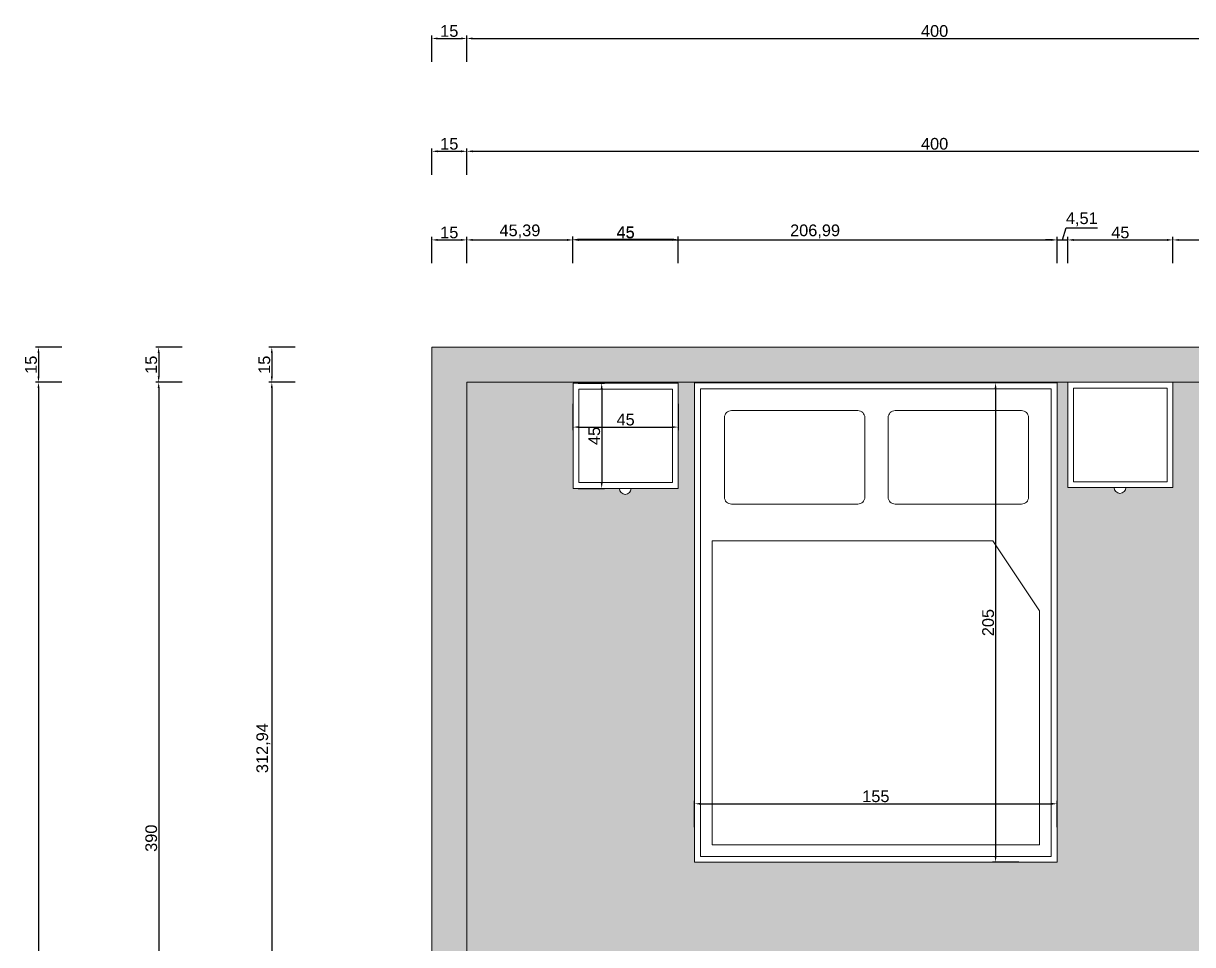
# Model space of a CAD drawing. Header units: centimetres. Extents: x -1214 to 5930, y 2765 to 5950.
# Drawn here: x 4401.6 to 4901.5, y 3469.6 to 3863.6 of the extents above; entities that cross this region are included whole.
import ezdxf

# ---------------------------------------------------------------- set-up
doc = ezdxf.new("R2010")
doc.units = ezdxf.units.CM
for name, color, linetype, lineweight in [('duvar', 251, 'Continuous', 20), ('tefriş', 4, 'Continuous', 9), ('ölçü', 64, 'Continuous', 20)]:
    doc.layers.add(name, color=color, linetype=linetype, lineweight=lineweight)
doc.layers.add('zemin', color=8, linetype='Continuous')
doc.styles.get("Standard").update_dxf_attribs({"font": 'arial.ttf'})
doc.dimstyles.new('yeni ölçü', dxfattribs={"dimtxt": 5, "dimasz": 2.5, "dimexe": 1.25, "dimexo": 0.625, "dimtad": 1, "dimtxsty": 'Standard', "dimcen": 2.45, "dimclrt": 256, "dimadec": 0, "dimazin": 0, "dimtfac": 1, "dimtmove": 0, "dimatfit": 3, "dimfxl": 10, "dimfxlon": 1, "dimarcsym": 0})

# ---------------------------------------------------------------- blocks, each defined once
blk = doc.blocks.new('YT_001_Y')
at = {"layer": 'tefriş'}
for points in [[(-2.5, 2.5), (152.5, 2.5), (152.5, -202.5), (-2.5, -202.5)], [(0, 0), (150, 0), (150, -200), (0, -200)], [(0, -200), (150, -200), (150, 0), (0, 0)], [(5, -65), (125, -65), (145, -95), (145, -195), (5, -195)]]:
    blk.add_lwpolyline(points, close=True, dxfattribs=at)
for points in [[(13.27, -9.34), (67.27, -9.34, -0.414214), (70.27, -12.34), (70.27, -46.34, -0.414214), (67.27, -49.34), (13.27, -49.34, -0.414214), (10.27, -46.34), (10.27, -12.34, -0.414214)], [(83.27, -9.34), (137.27, -9.34, -0.414214), (140.27, -12.34), (140.27, -46.34, -0.414214), (137.27, -49.34), (83.27, -49.34, -0.414214), (80.27, -46.34), (80.27, -12.34, -0.414214)]]:
    blk.add_lwpolyline(points, format="xyb", close=True, dxfattribs=at)
blk = doc.blocks.new('KOM_001_Y')
at = {"layer": 'tefriş'}
for points in [[(0, 0), (45, 0), (45, -45), (0, -45)], [(2.5, -2.5), (42.5, -2.5), (42.5, -42.5), (2.5, -42.5)]]:
    blk.add_lwpolyline(points, close=True, dxfattribs=at)
blk.add_arc((22.35, -45), 2.5, 180, 0, dxfattribs=at)
blk = doc.blocks.new('*D136')
at = {"layer": 'Defpoints', "color": 0, "transparency": 16777216}
for p in [(4591.21, 3857.17), (4576.21, 3725.13), (4591.21, 3710.13)]:
    blk.add_point(p, dxfattribs=at)
at = {"layer": 'ölçü', "color": 0, "lineweight": -2, "transparency": 16777216}
for p, q in [((4576.21, 3847.17), (4576.21, 3858.42)), ((4578.71, 3857.17), (4588.71, 3857.17)), ((4591.21, 3847.17), (4591.21, 3858.42))]:
    blk.add_line(p, q, dxfattribs=at)
at = {"layer": 'ölçü', "color": 0, "transparency": 16777216}
for points in [[(4578.71, 3857.59), (4578.71, 3856.76), (4576.21, 3857.17)], [(4588.71, 3857.59), (4588.71, 3856.76), (4591.21, 3857.17)]]:
    blk.add_solid(points, dxfattribs=at)
at = {"layer": 'ölçü', "transparency": 16777216, "insert": (4583.71, 3860.35), "char_height": 5, "attachment_point": 5}
blk.add_mtext('15', dxfattribs=at)
blk = doc.blocks.new('*D137')
at = {"layer": 'Defpoints', "color": 0, "transparency": 16777216}
for p in [(4991.21, 3857.17), (4591.21, 3710.13), (4991.21, 3710.13)]:
    blk.add_point(p, dxfattribs=at)
at = {"layer": 'ölçü', "color": 0, "lineweight": -2, "transparency": 16777216}
for p, q in [((4591.21, 3847.17), (4591.21, 3858.42)), ((4593.71, 3857.17), (4988.71, 3857.17)), ((4991.21, 3847.17), (4991.21, 3858.42))]:
    blk.add_line(p, q, dxfattribs=at)
at = {"layer": 'ölçü', "color": 0, "transparency": 16777216}
for points in [[(4593.71, 3857.59), (4593.71, 3856.76), (4591.21, 3857.17)], [(4988.71, 3857.59), (4988.71, 3856.76), (4991.21, 3857.17)]]:
    blk.add_solid(points, dxfattribs=at)
at = {"layer": 'ölçü', "transparency": 16777216, "insert": (4791.21, 3860.35), "char_height": 5, "attachment_point": 5}
blk.add_mtext('400', dxfattribs=at)
blk = doc.blocks.new('*D160')
at = {"layer": 'Defpoints', "color": 0, "transparency": 16777216}
for p in [(4576.21, 3725.13), (4408.07, 3710.13), (4591.21, 3710.13)]:
    blk.add_point(p, dxfattribs=at)
at = {"layer": 'ölçü', "color": 0, "lineweight": -2, "transparency": 16777216}
for p, q in [((4418.07, 3725.13), (4406.82, 3725.13)), ((4408.07, 3722.63), (4408.07, 3712.63)), ((4418.07, 3710.13), (4406.82, 3710.13))]:
    blk.add_line(p, q, dxfattribs=at)
at = {"layer": 'ölçü', "color": 0, "transparency": 16777216}
for points in [[(4407.65, 3722.63), (4408.49, 3722.63), (4408.07, 3725.13)], [(4407.65, 3712.63), (4408.49, 3712.63), (4408.07, 3710.13)]]:
    blk.add_solid(points, dxfattribs=at)
at = {"layer": 'ölçü', "transparency": 16777216, "insert": (4404.89, 3717.63), "char_height": 5, "attachment_point": 5, "rotation": 90}
blk.add_mtext('15', dxfattribs=at)
blk = doc.blocks.new('*D161')
at = {"layer": 'Defpoints', "color": 0, "transparency": 16777216}
for p in [(4591.21, 3710.13), (4408.07, 3210.13), (4591.21, 3210.13)]:
    blk.add_point(p, dxfattribs=at)
at = {"layer": 'ölçü', "color": 0, "lineweight": -2, "transparency": 16777216}
for p, q in [((4418.07, 3710.13), (4406.82, 3710.13)), ((4408.07, 3707.63), (4408.07, 3212.63)), ((4418.07, 3210.13), (4406.82, 3210.13))]:
    blk.add_line(p, q, dxfattribs=at)
at = {"layer": 'ölçü', "color": 0, "transparency": 16777216}
for points in [[(4407.65, 3707.63), (4408.49, 3707.63), (4408.07, 3710.13)], [(4407.65, 3212.63), (4408.49, 3212.63), (4408.07, 3210.13)]]:
    blk.add_solid(points, dxfattribs=at)
at = {"layer": 'ölçü', "transparency": 16777216, "insert": (4404.89, 3460.13), "char_height": 5, "attachment_point": 5, "rotation": 90}
blk.add_mtext('500', dxfattribs=at)
blk = doc.blocks.new('*D163')
at = {"layer": 'Defpoints', "color": 0, "transparency": 16777216}
for p in [(4576.21, 3725.13), (4459.46, 3710.13), (4591.21, 3710.13)]:
    blk.add_point(p, dxfattribs=at)
at = {"layer": 'ölçü', "color": 0, "lineweight": -2, "transparency": 16777216}
for p, q in [((4469.46, 3725.13), (4458.21, 3725.13)), ((4459.46, 3722.63), (4459.46, 3712.63)), ((4469.46, 3710.13), (4458.21, 3710.13))]:
    blk.add_line(p, q, dxfattribs=at)
at = {"layer": 'ölçü', "color": 0, "transparency": 16777216}
for points in [[(4459.05, 3722.63), (4459.88, 3722.63), (4459.46, 3725.13)], [(4459.05, 3712.63), (4459.88, 3712.63), (4459.46, 3710.13)]]:
    blk.add_solid(points, dxfattribs=at)
at = {"layer": 'ölçü', "transparency": 16777216, "insert": (4456.29, 3717.63), "char_height": 5, "attachment_point": 5, "rotation": 90}
blk.add_mtext('15', dxfattribs=at)
blk = doc.blocks.new('*D164')
at = {"layer": 'Defpoints', "color": 0, "transparency": 16777216}
for p in [(4591.21, 3710.13), (4459.46, 3320.13), (4576.21, 3320.13)]:
    blk.add_point(p, dxfattribs=at)
at = {"layer": 'ölçü', "color": 0, "lineweight": -2, "transparency": 16777216}
for p, q in [((4469.46, 3710.13), (4458.21, 3710.13)), ((4459.46, 3707.63), (4459.46, 3322.63)), ((4469.46, 3320.13), (4458.21, 3320.13))]:
    blk.add_line(p, q, dxfattribs=at)
at = {"layer": 'ölçü', "color": 0, "transparency": 16777216}
for points in [[(4459.05, 3707.63), (4459.88, 3707.63), (4459.46, 3710.13)], [(4459.05, 3322.63), (4459.88, 3322.63), (4459.46, 3320.13)]]:
    blk.add_solid(points, dxfattribs=at)
at = {"layer": 'ölçü', "transparency": 16777216, "insert": (4456.29, 3515.13), "char_height": 5, "attachment_point": 5, "rotation": 90}
blk.add_mtext('390', dxfattribs=at)
blk = doc.blocks.new('*D150')
at = {"layer": 'Defpoints', "color": 0, "transparency": 16777216}
for p in [(4591.21, 3808.92), (4576.21, 3725.13), (4591.21, 3710.13)]:
    blk.add_point(p, dxfattribs=at)
at = {"layer": 'ölçü', "color": 0, "lineweight": -2, "transparency": 16777216}
for p, q in [((4576.21, 3798.92), (4576.21, 3810.17)), ((4591.21, 3798.92), (4591.21, 3810.17)), ((4578.71, 3808.92), (4588.71, 3808.92))]:
    blk.add_line(p, q, dxfattribs=at)
at = {"layer": 'ölçü', "color": 0, "transparency": 16777216}
for points in [[(4578.71, 3809.34), (4578.71, 3808.51), (4576.21, 3808.92)], [(4588.71, 3809.34), (4588.71, 3808.51), (4591.21, 3808.92)]]:
    blk.add_solid(points, dxfattribs=at)
at = {"layer": 'ölçü', "transparency": 16777216, "insert": (4583.71, 3812.1), "char_height": 5, "attachment_point": 5}
blk.add_mtext('15', dxfattribs=at)
blk = doc.blocks.new('*D151')
at = {"layer": 'Defpoints', "color": 0, "transparency": 16777216}
for p in [(4991.21, 3808.92), (4591.21, 3710.13), (4991.21, 3710.13)]:
    blk.add_point(p, dxfattribs=at)
at = {"layer": 'ölçü', "color": 0, "lineweight": -2, "transparency": 16777216}
for p, q in [((4591.21, 3798.92), (4591.21, 3810.17)), ((4991.21, 3798.92), (4991.21, 3810.17)), ((4593.71, 3808.92), (4988.71, 3808.92))]:
    blk.add_line(p, q, dxfattribs=at)
at = {"layer": 'ölçü', "color": 0, "transparency": 16777216}
for points in [[(4593.71, 3809.34), (4593.71, 3808.51), (4591.21, 3808.92)], [(4988.71, 3809.34), (4988.71, 3808.51), (4991.21, 3808.92)]]:
    blk.add_solid(points, dxfattribs=at)
at = {"layer": 'ölçü', "transparency": 16777216, "insert": (4791.21, 3812.1), "char_height": 5, "attachment_point": 5}
blk.add_mtext('400', dxfattribs=at)
blk = doc.blocks.new('*D203')
at = {"layer": 'Defpoints', "color": 0, "transparency": 16777216}
for p in [(4576.21, 3725.13), (4507.83, 3710.13), (4591.21, 3710.13)]:
    blk.add_point(p, dxfattribs=at)
at = {"layer": 'ölçü', "color": 0, "lineweight": -2, "transparency": 16777216}
for p, q in [((4517.83, 3725.13), (4506.58, 3725.13)), ((4507.83, 3722.63), (4507.83, 3712.63)), ((4517.83, 3710.13), (4506.58, 3710.13))]:
    blk.add_line(p, q, dxfattribs=at)
at = {"layer": 'ölçü', "color": 0, "transparency": 16777216}
for points in [[(4507.41, 3722.63), (4508.25, 3722.63), (4507.83, 3725.13)], [(4507.41, 3712.63), (4508.25, 3712.63), (4507.83, 3710.13)]]:
    blk.add_solid(points, dxfattribs=at)
at = {"layer": 'ölçü', "transparency": 16777216, "insert": (4504.65, 3717.63), "char_height": 5, "attachment_point": 5, "rotation": 90}
blk.add_mtext('15', dxfattribs=at)
blk = doc.blocks.new('*D182')
at = {"layer": 'Defpoints', "color": 0, "transparency": 16777216}
for p in [(4591.21, 3710.13), (4507.83, 3397.19), (4626.91, 3397.19)]:
    blk.add_point(p, dxfattribs=at)
at = {"layer": 'ölçü', "color": 0, "lineweight": -2, "transparency": 16777216}
for p, q in [((4517.83, 3710.13), (4506.58, 3710.13)), ((4507.83, 3707.63), (4507.83, 3399.69)), ((4517.83, 3397.19), (4506.58, 3397.19))]:
    blk.add_line(p, q, dxfattribs=at)
at = {"layer": 'ölçü', "color": 0, "transparency": 16777216}
for points in [[(4507.41, 3707.63), (4508.25, 3707.63), (4507.83, 3710.13)], [(4507.41, 3399.69), (4508.25, 3399.69), (4507.83, 3397.19)]]:
    blk.add_solid(points, dxfattribs=at)
at = {"layer": 'ölçü', "transparency": 16777216, "insert": (4504.2, 3553.66), "char_height": 5, "attachment_point": 5, "rotation": 90}
blk.add_mtext('312,94', dxfattribs=at)
blk = doc.blocks.new('*D210')
at = {"layer": 'Defpoints', "color": 0, "transparency": 16777216}
for p in [(4591.21, 3771.02), (4576.21, 3725.13), (4591.21, 3710.13)]:
    blk.add_point(p, dxfattribs=at)
at = {"layer": 'ölçü', "color": 0, "lineweight": -2, "transparency": 16777216}
for p, q in [((4576.21, 3761.02), (4576.21, 3772.27)), ((4578.71, 3771.02), (4588.71, 3771.02)), ((4591.21, 3761.02), (4591.21, 3772.27))]:
    blk.add_line(p, q, dxfattribs=at)
at = {"layer": 'ölçü', "color": 0, "transparency": 16777216}
for points in [[(4578.71, 3771.43), (4578.71, 3770.6), (4576.21, 3771.02)], [(4588.71, 3771.43), (4588.71, 3770.6), (4591.21, 3771.02)]]:
    blk.add_solid(points, dxfattribs=at)
at = {"layer": 'ölçü', "transparency": 16777216, "insert": (4583.71, 3774.19), "char_height": 5, "attachment_point": 5}
blk.add_mtext('15', dxfattribs=at)
blk = doc.blocks.new('*D211')
at = {"layer": 'Defpoints', "color": 0, "transparency": 16777216}
for p in [(4636.6, 3771.02), (4591.21, 3710.13), (4636.6, 3709.7)]:
    blk.add_point(p, dxfattribs=at)
at = {"layer": 'ölçü', "color": 0, "lineweight": -2, "transparency": 16777216}
for p, q in [((4591.21, 3761.02), (4591.21, 3772.27)), ((4593.71, 3771.02), (4634.1, 3771.02)), ((4636.6, 3761.02), (4636.6, 3772.27))]:
    blk.add_line(p, q, dxfattribs=at)
at = {"layer": 'ölçü', "color": 0, "transparency": 16777216}
for points in [[(4593.71, 3771.43), (4593.71, 3770.6), (4591.21, 3771.02)], [(4634.1, 3771.43), (4634.1, 3770.6), (4636.6, 3771.02)]]:
    blk.add_solid(points, dxfattribs=at)
at = {"layer": 'ölçü', "transparency": 16777216, "insert": (4613.91, 3774.65), "char_height": 5, "attachment_point": 5}
blk.add_mtext('45,39', dxfattribs=at)
blk = doc.blocks.new('*D234')
at = {"layer": 'Defpoints', "color": 0, "transparency": 16777216}
for p in [(4681.6, 3771.02), (4636.6, 3709.7), (4681.6, 3709.7)]:
    blk.add_point(p, dxfattribs=at)
at = {"layer": 'ölçü', "color": 0, "lineweight": -2, "transparency": 16777216}
for p, q in [((4636.6, 3761.02), (4636.6, 3772.27)), ((4639.1, 3771.02), (4679.1, 3771.02)), ((4681.6, 3761.02), (4681.6, 3772.27))]:
    blk.add_line(p, q, dxfattribs=at)
at = {"layer": 'ölçü', "color": 0, "transparency": 16777216}
for points in [[(4639.1, 3771.43), (4639.1, 3770.6), (4636.6, 3771.02)], [(4679.1, 3771.43), (4679.1, 3770.6), (4681.6, 3771.02)]]:
    blk.add_solid(points, dxfattribs=at)
at = {"layer": 'ölçü', "transparency": 16777216, "insert": (4659.1, 3774.18), "char_height": 5, "attachment_point": 5}
blk.add_mtext('45', dxfattribs=at)
blk = doc.blocks.new('*D235')
at = {"layer": 'Defpoints', "color": 0, "transparency": 16777216}
for p in [(4636.6, 3771.17), (4636.6, 3709.86), (4681.6, 3709.7)]:
    blk.add_point(p, dxfattribs=at)
at = {"layer": 'ölçü', "color": 0, "lineweight": -2, "transparency": 16777216}
for p, q in [((4636.6, 3761.17), (4636.6, 3772.42)), ((4679.1, 3771.17), (4639.1, 3771.17)), ((4681.6, 3761.17), (4681.6, 3772.42))]:
    blk.add_line(p, q, dxfattribs=at)
at = {"layer": 'ölçü', "color": 0, "transparency": 16777216}
for points in [[(4639.1, 3771.59), (4639.1, 3770.76), (4636.6, 3771.17)], [(4679.1, 3771.59), (4679.1, 3770.76), (4681.6, 3771.17)]]:
    blk.add_solid(points, dxfattribs=at)
at = {"layer": 'ölçü', "transparency": 16777216, "insert": (4659.1, 3774.34), "char_height": 5, "attachment_point": 5}
blk.add_mtext('45', dxfattribs=at)
blk = doc.blocks.new('*D236')
at = {"layer": 'Defpoints', "color": 0, "transparency": 16777216}
for p in [(4843.59, 3771.02), (4636.6, 3709.86), (4843.59, 3709.86)]:
    blk.add_point(p, dxfattribs=at)
at = {"layer": 'ölçü', "color": 0, "lineweight": -2, "transparency": 16777216}
for p, q in [((4636.6, 3761.02), (4636.6, 3772.27)), ((4639.1, 3771.02), (4841.09, 3771.02)), ((4843.59, 3761.02), (4843.59, 3772.27))]:
    blk.add_line(p, q, dxfattribs=at)
at = {"layer": 'ölçü', "color": 0, "transparency": 16777216}
for points in [[(4639.1, 3771.43), (4639.1, 3770.6), (4636.6, 3771.02)], [(4841.09, 3771.43), (4841.09, 3770.6), (4843.59, 3771.02)]]:
    blk.add_solid(points, dxfattribs=at)
at = {"layer": 'ölçü', "transparency": 16777216, "insert": (4740.1, 3774.65), "char_height": 5, "attachment_point": 5}
blk.add_mtext('206,99', dxfattribs=at)
blk = doc.blocks.new('*D237')
at = {"layer": 'Defpoints', "color": 0, "transparency": 16777216}
for p in [(4848.11, 3771.02), (4843.59, 3709.86), (4848.11, 3710.13)]:
    blk.add_point(p, dxfattribs=at)
at = {"layer": 'ölçü', "color": 0, "lineweight": -2, "transparency": 16777216}
for p, q in [((4845.85, 3771.02), (4847.41, 3776.21)), ((4847.41, 3776.21), (4860.88, 3776.21)), ((4841.09, 3771.02), (4838.59, 3771.02)), ((4843.59, 3761.02), (4843.59, 3772.27)), ((4843.59, 3771.02), (4848.11, 3771.02)), ((4843.59, 3771.02), (4848.11, 3771.02)), ((4848.11, 3761.02), (4848.11, 3772.27)), ((4850.61, 3771.02), (4853.11, 3771.02))]:
    blk.add_line(p, q, dxfattribs=at)
at = {"layer": 'ölçü', "color": 0, "transparency": 16777216}
for points in [[(4841.09, 3771.43), (4841.09, 3770.6), (4843.59, 3771.02)], [(4850.61, 3771.43), (4850.61, 3770.6), (4848.11, 3771.02)]]:
    blk.add_solid(points, dxfattribs=at)
at = {"layer": 'ölçü', "transparency": 16777216, "insert": (4854.14, 3779.84), "char_height": 5, "attachment_point": 5}
blk.add_mtext('4,51', dxfattribs=at)
blk = doc.blocks.new('*D238')
at = {"layer": 'Defpoints', "color": 0, "transparency": 16777216}
for p in [(4893.11, 3771.02), (4848.11, 3710.13), (4893.11, 3710.13)]:
    blk.add_point(p, dxfattribs=at)
at = {"layer": 'ölçü', "color": 0, "lineweight": -2, "transparency": 16777216}
for p, q in [((4848.11, 3761.02), (4848.11, 3772.27)), ((4850.61, 3771.02), (4890.61, 3771.02)), ((4893.11, 3761.02), (4893.11, 3772.27))]:
    blk.add_line(p, q, dxfattribs=at)
at = {"layer": 'ölçü', "color": 0, "transparency": 16777216}
for points in [[(4850.61, 3771.43), (4850.61, 3770.6), (4848.11, 3771.02)], [(4890.61, 3771.43), (4890.61, 3770.6), (4893.11, 3771.02)]]:
    blk.add_solid(points, dxfattribs=at)
at = {"layer": 'ölçü', "transparency": 16777216, "insert": (4870.61, 3774.18), "char_height": 5, "attachment_point": 5}
blk.add_mtext('45', dxfattribs=at)
blk = doc.blocks.new('*D239')
at = {"layer": 'Defpoints', "color": 0, "transparency": 16777216}
for p in [(4991.21, 3771.02), (4893.11, 3710.13), (4991.21, 3710.13)]:
    blk.add_point(p, dxfattribs=at)
at = {"layer": 'ölçü', "color": 0, "lineweight": -2, "transparency": 16777216}
for p, q in [((4893.11, 3761.02), (4893.11, 3772.27)), ((4895.61, 3771.02), (4988.71, 3771.02)), ((4991.21, 3761.02), (4991.21, 3772.27))]:
    blk.add_line(p, q, dxfattribs=at)
at = {"layer": 'ölçü', "color": 0, "transparency": 16777216}
for points in [[(4895.61, 3771.43), (4895.61, 3770.6), (4893.11, 3771.02)], [(4988.71, 3771.43), (4988.71, 3770.6), (4991.21, 3771.02)]]:
    blk.add_solid(points, dxfattribs=at)
at = {"layer": 'ölçü', "transparency": 16777216, "insert": (4942.16, 3774.65), "char_height": 5, "attachment_point": 5}
blk.add_mtext('98,11', dxfattribs=at)
blk = doc.blocks.new('*D242')
at = {"layer": 'Defpoints', "color": 0, "transparency": 16777216}
for p in [(4636.6, 3709.7), (4681.6, 3709.7), (4681.6, 3690.97)]:
    blk.add_point(p, dxfattribs=at)
at = {"layer": 'ölçü', "color": 0, "lineweight": -2, "transparency": 16777216}
for p, q in [((4636.6, 3700.97), (4636.6, 3689.72)), ((4681.6, 3700.97), (4681.6, 3689.72)), ((4639.1, 3690.97), (4679.1, 3690.97))]:
    blk.add_line(p, q, dxfattribs=at)
at = {"layer": 'ölçü', "color": 0, "transparency": 16777216}
for points in [[(4639.1, 3691.39), (4639.1, 3690.56), (4636.6, 3690.97)], [(4679.1, 3691.39), (4679.1, 3690.56), (4681.6, 3690.97)]]:
    blk.add_solid(points, dxfattribs=at)
at = {"layer": 'ölçü', "transparency": 16777216, "insert": (4659.1, 3694.14), "char_height": 5, "attachment_point": 5}
blk.add_mtext('45', dxfattribs=at)
blk = doc.blocks.new('*D243')
at = {"layer": 'Defpoints', "color": 0, "transparency": 16777216}
for p in [(4636.6, 3709.7), (4636.6, 3664.7), (4648.87, 3664.7)]:
    blk.add_point(p, dxfattribs=at)
at = {"layer": 'ölçü', "color": 0, "lineweight": -2, "transparency": 16777216}
for p, q in [((4638.87, 3709.7), (4650.12, 3709.7)), ((4648.87, 3707.2), (4648.87, 3667.2)), ((4638.87, 3664.7), (4650.12, 3664.7))]:
    blk.add_line(p, q, dxfattribs=at)
at = {"layer": 'ölçü', "color": 0, "transparency": 16777216}
for points in [[(4648.45, 3707.2), (4649.29, 3707.2), (4648.87, 3709.7)], [(4648.45, 3667.2), (4649.29, 3667.2), (4648.87, 3664.7)]]:
    blk.add_solid(points, dxfattribs=at)
at = {"layer": 'ölçü', "transparency": 16777216, "insert": (4645.7, 3687.2), "char_height": 5, "attachment_point": 5, "rotation": 90}
blk.add_mtext('45', dxfattribs=at)
blk = doc.blocks.new('*D244')
at = {"layer": 'Defpoints', "color": 0, "transparency": 16777216}
for p in [(4843.59, 3709.86), (4817.28, 3504.86), (4843.59, 3504.86)]:
    blk.add_point(p, dxfattribs=at)
at = {"layer": 'ölçü', "color": 0, "lineweight": -2, "transparency": 16777216}
for p, q in [((4827.28, 3709.86), (4816.03, 3709.86)), ((4817.28, 3707.36), (4817.28, 3507.36)), ((4827.28, 3504.86), (4816.03, 3504.86))]:
    blk.add_line(p, q, dxfattribs=at)
at = {"layer": 'ölçü', "color": 0, "transparency": 16777216}
for points in [[(4816.87, 3707.36), (4817.7, 3707.36), (4817.28, 3709.86)], [(4816.87, 3507.36), (4817.7, 3507.36), (4817.28, 3504.86)]]:
    blk.add_solid(points, dxfattribs=at)
at = {"layer": 'ölçü', "transparency": 16777216, "insert": (4814.1, 3607.36), "char_height": 5, "attachment_point": 5, "rotation": 90}
blk.add_mtext('205', dxfattribs=at)
blk = doc.blocks.new('*D245')
at = {"layer": 'Defpoints', "color": 0, "transparency": 16777216}
for p in [(4843.59, 3529.86), (4688.59, 3504.86), (4843.59, 3504.86)]:
    blk.add_point(p, dxfattribs=at)
at = {"layer": 'ölçü', "color": 0, "lineweight": -2, "transparency": 16777216}
for p, q in [((4688.59, 3519.86), (4688.59, 3531.11)), ((4691.09, 3529.86), (4841.09, 3529.86)), ((4843.59, 3519.86), (4843.59, 3531.11))]:
    blk.add_line(p, q, dxfattribs=at)
at = {"layer": 'ölçü', "color": 0, "transparency": 16777216}
for points in [[(4691.09, 3530.28), (4691.09, 3529.44), (4688.59, 3529.86)], [(4841.09, 3530.28), (4841.09, 3529.44), (4843.59, 3529.86)]]:
    blk.add_solid(points, dxfattribs=at)
at = {"layer": 'ölçü', "transparency": 16777216, "insert": (4766.09, 3533.04), "char_height": 5, "attachment_point": 5}
blk.add_mtext('155', dxfattribs=at)

msp = doc.modelspace()

# ---------------------------------------------------------------- hatches: boundary and pattern name
at = {"layer": 'duvar', "transparency": 33554636}
h = msp.add_hatch(color=256, dxfattribs=at)
h.dxf.hatch_style = 1
h.paths.add_polyline_path([(4591.213, 3710.127), (4641.213, 3710.127), (4741.213, 3710.127), (4848.106, 3710.127), (4848.106, 3710.338), (4893.106, 3710.338), (5241.213, 3710.127), (5241.213, 3510.127), (4991.213, 3510.127), (4991.213, 3485.127), (5006.213, 3485.127), (5006.213, 3495.127), (5256.213, 3495.127), (5256.213, 3725.127), (4741.213, 3725.127), (4641.213, 3725.127), (4576.213, 3725.127), (4576.213, 3320.127), (4591.213, 3320.127)])
h.paths.add_polyline_path([(5256.213, 3425.127), (5006.213, 3425.127), (4991.213, 3425.127), (4991.213, 3410.127), (5241.213, 3410.127), (5241.213, 3350.127), (5241.213, 3340.127), (5241.213, 3210.127), (4991.213, 3210.127), (4591.213, 3210.127), (4591.213, 3220.127), (4576.213, 3220.127), (4576.213, 3195.127), (4991.213, 3195.127), (5256.213, 3195.127)])
h.paths.add_polyline_path([(5006.213, 3280.127), (4991.213, 3280.127), (4991.213, 3210.127), (5006.213, 3210.127)], flags=17)
h.paths.add_polyline_path([(5006.213, 3410.127), (4991.213, 3410.127), (4991.213, 3340.127), (5006.213, 3340.127)], flags=17)
h.paths.add_polyline_path([(5006.213, 3710.127), (5000.111, 3710.127), (4991.213, 3710.127), (4991.213, 3691.021), (4991.213, 3635.127), (5006.213, 3635.127), (5006.213, 3691.021)], flags=17)
h.paths.add_polyline_path([(5006.213, 3565.127), (5006.213, 3575.127), (4991.213, 3575.127), (4991.213, 3510.127), (5006.213, 3510.127)], flags=17)
at = {"layer": 'zemin', "transparency": 33554636}
h = msp.add_hatch(dxfattribs=at)
h.set_pattern_fill('ANGLE', color=256)
h.set_pattern_definition([(0, (0, 0), (0, 6.985), [5.08, -1.905]), (90, (0, 0), (-6.985, 4e-16), [5.08, -1.905])])
h.paths.add_polyline_path([(5186.213, 3655.127), (5006.213, 3655.127), (5006.213, 3635.127), (5006.213, 3630.127), (5006.213, 3580.127), (5006.213, 3575.127), (5006.213, 3565.127), (5186.213, 3565.127)])
h.paths.add_polyline_path([(5143.768, 3600.141), (5143.768, 3626.141, -0.4142136), (5145.768, 3628.141), (5146.768, 3628.141), (5146.768, 3621.493), (5148.227, 3621.493), (5148.227, 3623.395, -0.4142136), (5153.227, 3628.395), (5173.227, 3628.395, -0.4142136), (5178.227, 3623.395), (5178.227, 3603.395, -0.4142136), (5173.227, 3598.395), (5153.227, 3598.395, -0.4142136), (5148.227, 3603.395), (5146.768, 3603.395), (5146.768, 3598.141), (5145.768, 3598.141, -0.4142136)], flags=16)
h.paths.add_polyline_path([(4911.213, 3626.725), (4911.213, 3629.725), (4991.213, 3629.725), (4991.213, 3635.127), (4991.213, 3691.021), (4991.213, 3710.127), (4893.106, 3710.127), (4893.106, 3665.127), (4872.956, 3665.127, -1), (4867.956, 3665.127), (4848.106, 3665.127), (4848.106, 3710.127), (4843.594, 3710.127), (4843.594, 3504.86), (4688.594, 3504.86), (4688.594, 3710.127), (4681.604, 3710.127), (4681.604, 3664.703), (4661.455, 3664.703, -1), (4656.455, 3664.703), (4636.604, 3664.703), (4636.604, 3710.127), (4591.213, 3710.127), (4591.213, 3320.127), (4591.213, 3315.127), (4586.708, 3315.127), (4586.713, 3225.127), (4591.213, 3225.127), (4591.213, 3220.127), (4591.213, 3210.127), (4991.213, 3210.127), (4991.213, 3280.127), (4991.213, 3285.127, -0.7394425), (4911.213, 3331.725), (4911.213, 3334.725), (4991.213, 3334.725), (4991.213, 3340.127), (4991.213, 3410.127), (4991.213, 3425.127), (4991.213, 3430.127, -0.7394425), (4911.213, 3476.725), (4911.213, 3479.725), (4991.213, 3479.725), (4991.213, 3485.127), (4991.213, 3510.127), (4991.213, 3580.127, -0.7394425)])
h.paths.add_polyline_path([(4671.855, 3377.109), (4671.855, 3342.109, -0.4142136), (4661.855, 3332.109, -0.2350418), (4641.914, 3322.187), (4626.914, 3322.187, -0.4142136), (4601.914, 3347.187), (4601.914, 3372.187, -0.4142136), (4626.914, 3397.187), (4641.914, 3397.187, -0.2371007), (4661.972, 3387.108, -0.4107905)], flags=16)
h.paths.add_polyline_path([(4750.879, 3276.036, -0.2350418), (4760.802, 3256.095), (4760.802, 3241.095, -0.4142136), (4735.802, 3216.095), (4710.802, 3216.095, -0.4142136), (4685.802, 3241.095), (4685.802, 3256.095, -0.2371007), (4695.88, 3276.153, -0.4107905), (4705.879, 3286.036), (4740.879, 3286.036, -0.4142136)], flags=16)
h.paths.add_polyline_path([(4991.213, 3476.725), (4911.213, 3476.725, 0.7394425), (4991.213, 3430.127)], flags=17)
h.paths.add_polyline_path([(4991.213, 3626.725), (4911.213, 3626.725, 0.7394425), (4991.213, 3580.127)], flags=17)
h.paths.add_polyline_path([(4991.213, 3331.725), (4911.213, 3331.725, 0.7394425), (4991.213, 3285.127)], flags=17)
h.paths.add_polyline_path([(5241.213, 3340.127), (5211.213, 3340.127), (5171.213, 3380.127), (5171.213, 3410.127), (5116.213, 3410.127), (5116.213, 3355.127), (5006.213, 3355.127), (5006.213, 3340.127), (5006.213, 3335.127), (5006.213, 3285.127), (5006.213, 3280.127), (5006.213, 3210.127), (5034.913, 3210.127), (5034.913, 3260.286), (5124.913, 3260.286), (5124.913, 3210.127), (5241.213, 3210.127)])
edge = h.paths.add_edge_path(flags=16)
edge.add_spline(control_points=[(5220.683, 3244.335), (5220.524, 3244.268), (5220.363, 3244.202), (5217.211, 3242.928), (5213.942, 3242.061), (5207.174, 3241.081), (5203.677, 3240.968), (5196.807, 3241.507), (5193.435, 3242.158), (5187.156, 3244.17), (5184.249, 3245.53), (5179.987, 3248.336), (5178.43, 3249.621), (5175.765, 3252.431), (5174.655, 3253.956), (5172.966, 3257.178), (5172.388, 3258.875), (5171.822, 3262.337), (5171.836, 3264.1), (5172.457, 3267.555), (5173.063, 3269.247), (5175.188, 3273.164), (5176.991, 3275.292), (5181.445, 3278.995), (5184.096, 3280.572), (5189.967, 3283.059), (5193.188, 3283.969), (5199.878, 3285.048), (5203.347, 3285.216), (5210.19, 3284.797), (5213.562, 3284.21), (5218.085, 3282.862), (5219.41, 3282.389), (5220.683, 3281.853)], knot_values=[4.1496238, 4.1496238, 4.1496238, 4.1496238, 4.1674668, 4.1674668, 4.4984618, 4.4984618, 4.8294569, 4.8294569, 5.160452, 5.160452, 5.4914471, 5.4914471, 5.7191962, 5.7191962, 5.9469453, 5.9469453, 6.1746943, 6.1746943, 6.4024434, 6.4024434, 6.6301925, 6.6301925, 6.9590386, 6.9590386, 7.2878848, 7.2878848, 7.6167309, 7.6167309, 7.9455771, 7.9455771, 8.2744232, 8.2744232, 8.4167465, 8.4167465, 8.4167465, 8.4167465], degree=3, periodic=0)
edge.add_line((5220.683, 3281.853), (5220.683, 3288.396))
edge.add_line((5220.683, 3288.396), (5240.683, 3288.396))
edge.add_line((5240.683, 3288.396), (5240.683, 3238.396))
edge.add_line((5240.683, 3238.396), (5220.683, 3238.396))
edge.add_line((5220.683, 3238.396), (5220.683, 3244.335))
edge = h.paths.add_edge_path(flags=0)
edge.add_ellipse((5203.374, 3263.11), major_axis=(-20, 0), ratio=0.5, start_angle=248.03465, end_angle=471.96535, ccw=False)
edge.add_line((5210.855, 3272.385), (5210.855, 3268.998))
edge.add_line((5210.855, 3268.998), (5213.58, 3268.998))
edge.add_line((5213.58, 3268.998), (5213.58, 3267.202))
edge.add_line((5213.58, 3267.202), (5210.855, 3267.202))
edge.add_line((5210.855, 3267.202), (5210.855, 3258.998))
edge.add_line((5210.855, 3258.998), (5213.58, 3258.998))
edge.add_line((5213.58, 3258.998), (5213.58, 3257.202))
edge.add_line((5213.58, 3257.202), (5210.855, 3257.202))
edge.add_line((5210.855, 3257.202), (5210.855, 3253.836))
h.paths.add_polyline_path([(5006.213, 3335.127), (4991.213, 3335.127), (4991.213, 3334.725), (4991.213, 3331.725), (4991.213, 3285.127), (5006.213, 3285.127)])
h.paths.add_polyline_path([(5006.213, 3480.127), (4991.213, 3480.127), (4991.213, 3479.725), (4991.213, 3476.725), (4991.213, 3430.127), (5006.213, 3430.127)])
h.paths.add_polyline_path([(5006.213, 3630.127), (4991.213, 3630.127), (4991.213, 3629.725), (4991.213, 3626.725), (4991.213, 3580.127), (5006.213, 3580.127)])
h.paths.add_polyline_path([(5006.213, 3635.127), (4991.213, 3635.127), (4991.213, 3630.127), (5006.213, 3630.127)])
h.paths.add_polyline_path([(5006.213, 3580.127), (4991.213, 3580.127), (4991.213, 3575.127), (5006.213, 3575.127)])
h.paths.add_polyline_path([(5006.213, 3485.127), (4991.213, 3485.127), (4991.213, 3480.127), (5006.213, 3480.127)])
h.paths.add_polyline_path([(5006.213, 3430.127), (4991.213, 3430.127), (4991.213, 3425.127), (5006.213, 3425.127)])
h.paths.add_polyline_path([(5006.213, 3285.127), (4991.213, 3285.127), (4991.213, 3280.127), (5006.213, 3280.127)])
h.paths.add_polyline_path([(5006.213, 3340.127), (4991.213, 3340.127), (4991.213, 3335.127), (5006.213, 3335.127)])

# ---------------------------------------------------------------- linework, layer by layer
at = {"layer": 'duvar'}
for points in [[(5006.213, 3485.127), (5006.213, 3495.127), (5256.213, 3495.127), (5256.213, 3725.127), (4741.213, 3725.127), (4641.213, 3725.127), (4576.213, 3725.127), (4576.213, 3320.127)], [(4991.213, 3482.127), (4991.213, 3510.127), (5241.213, 3510.127), (5241.213, 3710.127), (4741.213, 3710.127), (4641.213, 3710.127), (4591.213, 3710.127), (4591.213, 3320.127)]]:
    msp.add_lwpolyline(points, dxfattribs=at)

# ---------------------------------------------------------------- block references
at = {"layer": 'tefriş'}
for name, p in [('KOM_001_Y', (4636.604, 3709.703)), ('YT_001_Y', (4691.094, 3707.36)), ('KOM_001_Y', (4848.106, 3710.127))]:
    msp.add_blockref(name, p, dxfattribs=at)

# ---------------------------------------------------------------- dimensions: what is measured, and where the dimension line sits
at = {"layer": 'ölçü'}
for base, p1, p2, picture, middle in [((4591.213, 3857.175), (4576.213, 3725.127), (4591.213, 3710.127), '*D136', (4583.713, 3860.353)), ((4591.213, 3808.923), (4576.213, 3725.127), (4591.213, 3710.127), '*D150', (4583.713, 3812.101)), ((4591.213, 3771.016), (4576.213, 3725.127), (4591.213, 3710.127), '*D210', (4583.713, 3774.194)), ((4681.604, 3690.974), (4636.604, 3709.703), (4681.604, 3709.703), '*D242', (4659.104, 3694.142)), ((4843.594, 3529.86), (4688.594, 3504.86), (4843.594, 3504.86), '*D245', (4766.094, 3533.038))]:
    dim = msp.add_linear_dim(base=base, p1=p1, p2=p2, dimstyle='yeni ölçü', dxfattribs=at)
    dim.commit()
    dim.dimension.update_dxf_attribs({"geometry": picture, "text_midpoint": middle})
for base, p1, p2, picture, middle in [((4991.213, 3857.175), (4591.213, 3710.127), (4991.213, 3710.127), '*D137', (4791.213, 3860.353)), ((4991.213, 3808.923), (4591.213, 3710.127), (4991.213, 3710.127), '*D151', (4791.213, 3812.101)), ((4848.106, 3771.016), (4843.594, 3709.86), (4848.106, 3710.127), '*D237', (4848.033, 3779.838)), ((4636.604, 3771.016), (4591.213, 3710.127), (4636.604, 3709.703), '*D211', (4613.908, 3774.645)), ((4843.594, 3771.016), (4636.604, 3709.86), (4843.594, 3709.86), '*D236', (4740.099, 3774.645)), ((4636.604, 3771.173), (4681.604, 3709.703), (4636.604, 3709.86), '*D235', (4659.104, 3774.341)), ((4681.604, 3771.016), (4636.604, 3709.703), (4681.604, 3709.703), '*D234', (4659.104, 3774.183)), ((4893.106, 3771.016), (4848.106, 3710.127), (4893.106, 3710.127), '*D238', (4870.606, 3774.183)), ((4991.213, 3771.016), (4893.106, 3710.127), (4991.213, 3710.127), '*D239', (4942.159, 3774.645))]:
    dim = msp.add_linear_dim(base=base, p1=p1, p2=p2, dimstyle='yeni ölçü', override={"dimtmove": 1}, dxfattribs=at)
    dim.commit()
    dim.dimension.update_dxf_attribs({"geometry": picture, "text_midpoint": middle})
for base, p1, p2, picture, middle in [((4408.071, 3710.127), (4576.213, 3725.127), (4591.213, 3710.127), '*D160', (4404.893, 3717.627)), ((4459.465, 3710.127), (4576.213, 3725.127), (4591.213, 3710.127), '*D163', (4456.287, 3717.627)), ((4507.831, 3710.127), (4576.213, 3725.127), (4591.213, 3710.127), '*D203', (4504.653, 3717.627)), ((4648.872, 3664.703), (4636.604, 3709.703), (4636.604, 3664.703), '*D243', (4645.704, 3687.203)), ((4817.282, 3504.86), (4843.594, 3709.86), (4843.594, 3504.86), '*D244', (4814.104, 3607.36))]:
    dim = msp.add_linear_dim(base=base, p1=p1, p2=p2, angle=90, dimstyle='yeni ölçü', dxfattribs=at)
    dim.commit()
    dim.dimension.update_dxf_attribs({"geometry": picture, "text_midpoint": middle})
for base, p2, picture, middle in [((4408.071, 3210.127), (4591.213, 3210.127), '*D161', (4404.893, 3460.127)), ((4459.465, 3320.127), (4576.213, 3320.127), '*D164', (4456.285, 3515.127)), ((4507.831, 3397.187), (4626.914, 3397.187), '*D182', (4504.201, 3553.657))]:
    dim = msp.add_linear_dim(base=base, p1=(4591.213, 3710.127), p2=p2, angle=90, dimstyle='yeni ölçü', override={"dimtmove": 1}, dxfattribs=at)
    dim.commit()
    dim.dimension.update_dxf_attribs({"geometry": picture, "text_midpoint": middle})

doc.saveas('drawing.dxf')
